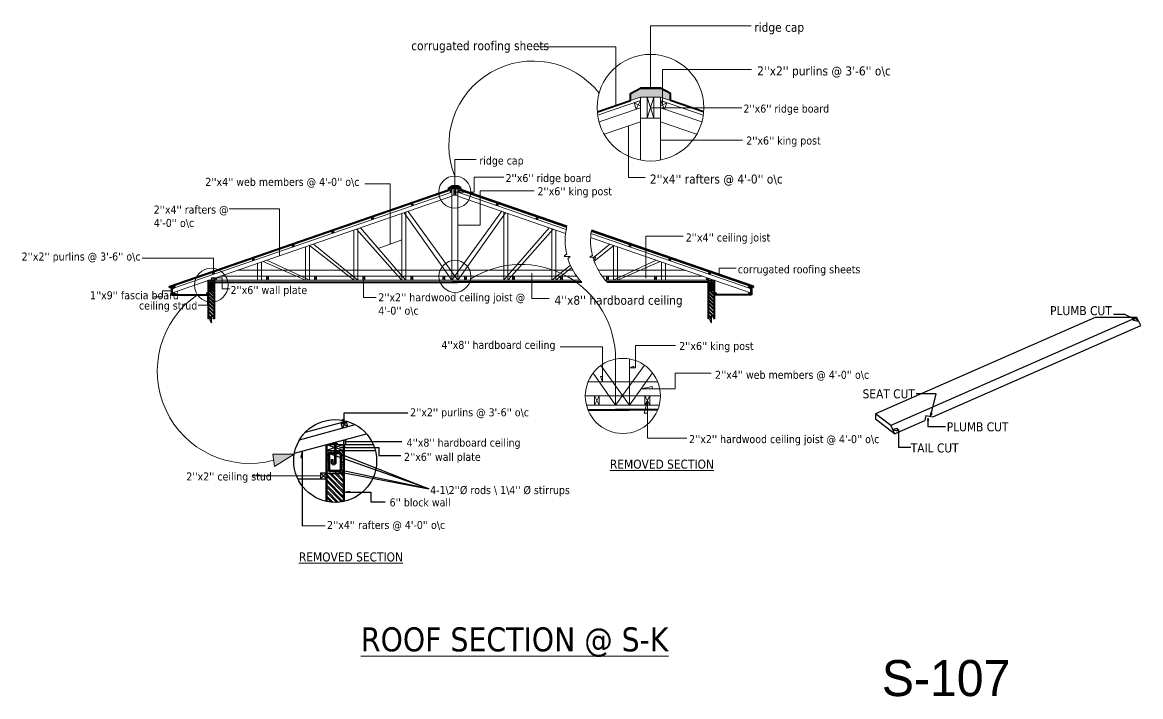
# Model space of a CAD drawing. Header units: inches. Extents: x 8351 to 42256, y 21052 to 33437.
# Drawn here: x 20090 to 21208, y 23811 to 24485 of the extents above; entities that cross this region are included whole.
import ezdxf

# ---------------------------------------------------------------- set-up
doc = ezdxf.new("R2010")
doc.units = ezdxf.units.IN
doc.header["$MEASUREMENT"] = 0
doc.layers.add('2', color=42, linetype='Continuous')
doc.layers.add('A-ANNO-WALL', color=7, linetype='Continuous')
doc.styles.add('Dr Joe DSc DD', font='tahoma.ttf')
doc.styles.get("Standard").update_dxf_attribs({"font": 'consolab.ttf', "height": 11})
doc.styles.add('Tahoma', font='tahoma.ttf')

msp = doc.modelspace()

# ---------------------------------------------------------------- hatches: boundary and pattern name
at = {"lineweight": 0}
h = msp.add_hatch(color=256, dxfattribs=at)
h.dxf.hatch_style = 1
h.set_gradient(color1=(255, 255, 255), one_color=1, tint=1)
h.paths.add_polyline_path([(20727.9, 24410.1), (20737.9, 24406.7), (20737.9, 24413.7), (20727.9, 24418.9), (20707.8, 24418.9), (20697.8, 24413.7), (20697.8, 24406.7), (20707.8, 24410.1)])
h = msp.add_hatch(color=256, dxfattribs=at)
h.dxf.hatch_style = 1
h.set_gradient(color1=(255, 255, 255), one_color=1, tint=1)
h.paths.add_polyline_path([(20525.3, 24318.4), (20528.3, 24317.3), (20528.3, 24319.5), (20525.3, 24321), (20519.3, 24321), (20516.3, 24319.5), (20516.3, 24317.3), (20519.3, 24318.4)])
h = msp.add_hatch(color=256, dxfattribs=at)
h.dxf.hatch_style = 1
h.set_gradient(color1=(255, 255, 255), one_color=1, tint=1)
h.paths.add_polyline_path([(20282.3, 24225), (20276.3, 24225), (20276.3, 24217), (20282.3, 24217)])
h = msp.add_hatch(color=256, dxfattribs=at)
h.dxf.hatch_style = 1
h.set_gradient(color1=(255, 255, 255), one_color=1, tint=1, name='SPHERICAL')
h.paths.add_polyline_path([(20781.9, 24225), (20775.9, 24225), (20775.9, 24217), (20781.9, 24217)])
h = msp.add_hatch()
h.set_pattern_fill('ANSI32', color=256, scale=7, angle=90)
h.set_pattern_definition([(135, (-38536.2522, 24349.3872), (-1.8561553, -1.8561553), []), (135, (-38536.2522, 24350.6247), (-1.8561553, -1.8561553), [])])
edge = h.paths.add_edge_path()
edge.add_line((20282.3, 24217), (20276.3, 24217))
edge.add_line((20276.3, 24217), (20276.3, 24188.6))
edge.add_line((20276.3, 24188.6), (20278, 24188.6))
edge.add_spline(control_points=[(20278, 24188.6), (20276.7, 24188.5), (20278, 24186.5), (20279.3, 24184.6)], knot_values=[0, 0, 0, 0, 4.219107, 4.219107, 4.219107, 4.219107], degree=3, periodic=0)
edge.add_line((20279.3, 24184.6), (20279.3, 24192.6))
edge.add_spline(control_points=[(20279.3, 24192.6), (20280.5, 24190.6), (20281.7, 24188.7), (20280.5, 24188.6)], knot_values=[0, 0, 0, 0, 4.161736, 4.161736, 4.161736, 4.161736], degree=3, periodic=0)
edge.add_line((20280.6, 24188.6), (20282.3, 24188.6))
edge.add_line((20282.3, 24188.6), (20282.3, 24217))
h = msp.add_hatch()
h.set_pattern_fill('ANSI32', color=256, scale=7, angle=90)
h.set_pattern_definition([(135, (-38522.6682, 24349.3872), (-1.8561553, -1.8561553), []), (135, (-38522.6682, 24350.6247), (-1.8561553, -1.8561553), [])])
edge = h.paths.add_edge_path()
edge.add_line((20781.9, 24217), (20775.9, 24217))
edge.add_line((20775.9, 24217), (20775.9, 24188.6))
edge.add_line((20775.9, 24188.6), (20777.6, 24188.6))
edge.add_spline(control_points=[(20777.6, 24188.6), (20776.5, 24188.4), (20777.7, 24186.5), (20778.9, 24184.6)], knot_values=[0, 0, 0, 0, 4.204315, 4.204315, 4.204315, 4.204315], degree=3, periodic=0)
edge.add_line((20778.9, 24184.6), (20778.9, 24192.6))
edge.add_spline(control_points=[(20778.9, 24192.6), (20780.3, 24190.7), (20781.7, 24188.8), (20780.8, 24188.6)], knot_values=[0, 0, 0, 0, 3.767658, 3.767658, 3.767658, 3.767658], degree=3, periodic=0)
edge.add_line((20780.9, 24188.6), (20781.9, 24188.6))
edge.add_line((20781.9, 24188.6), (20781.9, 24217))
h = msp.add_hatch(color=256, dxfattribs=at)
h.dxf.hatch_style = 1
h.set_gradient(color1=(255, 255, 255), one_color=1, tint=1)
h.paths.add_polyline_path([(20340.5, 24053.3), (20342, 24040.9), (20361.7, 24053.3)])
h = msp.add_hatch()
h.set_pattern_fill('AR-CONC', color=0, scale=0.291142, angle=240)
h.set_pattern_definition([(290, (-80913.8484, -30194.3201), (-1.202342386, -1.71712288), [0.218356248, -2.401918726]), (235, (-80913.8484, -30194.3201), (2.098529208, -0.745130177), [0.174685, -1.92153498]), (340.4514445, (-80913.9486, -30194.4632), (0.896186805, -2.46225304), [0.185574255, -2.04131681]), (286.1842, (-80913.344, -30194.6113), (-1.970925905, -2.44995263), [0.32753437, -3.60287809]), (336.6356355, (-80913.5083, -30194.8154), (1.095509255, -3.77465251), [0.27836154, -3.06197694]), (231.184164, (-80913.344, -30194.6113), (1.095509255, -3.77465251), [0.2620275, -2.88230247]), (261, (-80913.6157, -30194.7906), (-1.884070037, -0.918922356), [0.218356248, -2.401918726]), (206, (-80913.6157, -30194.7906), (1.474168723, -1.669092686), [0.174685, -1.92153498]), (311.4514447, (-80913.7727, -30194.8672), (-0.409901308, -2.58801502), [0.18557425, -2.04131681]), (277.5, (-80913.8484, -30194.32014), (0.821644301, -0.5152557345), [0, -1.898243648, 0, -1.950649147, 0, -1.928813523]), (247.5, (-80913.8484, -30194.3201), (0.611501703, -1.237441621), [0, -1.112161156, 0, -1.854572398, 0, -0.735132701]), (207.5, (-80913.52375, -30193.7579), (-0.83395873, -1.313125634), [0, -0.72785416, 0, -2.270904978, 0, -3.01331622]), (197.5, (-80913.3782, -30193.5057), (-0.596548183, -1.616146384), [0, -0.946210407, 0, -1.508113818, 0, -2.139891229])])
h.paths.add_polyline_path([(20411.5, 24057.1), (20403.5, 24057.1), (20403.5, 24054.2), (20408.5, 24054.2), (20408.5, 24036.7), (20396.9, 24036.7), (20396.9, 24054.2), (20402, 24054.2), (20402, 24057.1), (20394, 24057.1), (20394, 24033.8), (20411.5, 24033.8)])
h = msp.add_hatch(color=0)
h.dxf.hatch_style = 1
h.set_gradient(color1=(255, 255, 255), tint=1)
h.paths.add_polyline_path([(20397, 24053.5, 1), (20398.1, 24053.5, 1)])
h.paths.add_polyline_path([(20407.4, 24053.5, 1), (20408.5, 24053.5, 1)])
h.paths.add_polyline_path([(20407.3, 24037.3, 1), (20408.5, 24037.3, 1)])
h.paths.add_polyline_path([(20398.1, 24037.4, 1), (20397, 24037.4, 1)])
h = msp.add_hatch(color=0)
h.dxf.hatch_style = 1
h.set_gradient(color1=(255, 255, 255), tint=1)
h.paths.add_polyline_path([(20417.1, 24016.3), (20411.5, 24015.4), (20417.1, 24015.4)])
h.paths.add_polyline_path([(20411.5, 24053.8), (20407, 24053), (20411.5, 24053)])
h.paths.add_polyline_path([(20412.6, 24054), (20411.5, 24053.8), (20411.5, 24053), (20412.6, 24053)])
h = msp.add_hatch()
h.set_pattern_fill('ANSI32', color=256, scale=10.189958, angle=90)
h.set_pattern_definition([(135, (-80913.8484, -30194.32), (-2.70202071, -2.70202071), []), (135, (-80913.8484, -30192.5188), (-2.70202071, -2.70202071), [])])
h.paths.add_polyline_path([(20394, 24006, 0.106559), (20411.5, 24005.9), (20411.5, 24033.8), (20394, 24033.8), (20394, 24028.7)])
at = {"layer": 'A-ANNO-WALL'}
h = msp.add_hatch(color=7, dxfattribs=at)
h.dxf.hatch_style = 1
h.set_gradient(color1=(255, 255, 255), tint=1, name='SPHERICAL')
h.paths.add_polyline_path([(20411.9, 24085.8), (20411.1, 24085.6), (20411.9, 24082.8)])
h.paths.add_polyline_path([(20410.7, 24087.2), (20411.1, 24085.6), (20411.9, 24085.8), (20411.9, 24086.9, 0.007582)])
h.paths.add_polyline_path([(20411.9, 24088.2), (20410.4, 24088.2), (20410.7, 24087.2, -0.007582), (20411.9, 24086.9)])
h = msp.add_hatch(color=7, dxfattribs=at)
h.dxf.hatch_style = 1
h.set_gradient(color1=(255, 255, 255), tint=1, name='SPHERICAL')
h.paths.add_polyline_path([(20369.9, 24056.4), (20368.4, 24049.9), (20369.9, 24049.9)])

# ---------------------------------------------------------------- linework, layer by layer
at = {"lineweight": 0}
for p, q in [((20717.9, 24418.9), (20717.9, 24481.4)), ((20717.9, 24481.4), (20818.6, 24481.4)), ((20683.2, 24460.4), (20605.9, 24460.4)), ((20683.2, 24401.6), (20683.2, 24460.4)), ((20729.9, 24402.4), (20729.9, 24437.8)), ((20729.9, 24437.8), (20818.9, 24437.8)), ((20697.8, 24406.7), (20707.8, 24410.1)), ((20707.8, 24347.2), (20707.8, 24410.1)), ((20707.8, 24347.2), (20707.8, 24410.1)), ((20707.8, 24410.1), (20727.9, 24410.1)), ((20714.5, 24388.9), (20714.5, 24410.1)), ((20714.5, 24410.1), (20721.2, 24388.9)), ((20714.5, 24388.9), (20721.2, 24410.1)), ((20721.2, 24388.9), (20721.2, 24410.1)), ((20727.9, 24347.2), (20727.9, 24410.1)), ((20727.9, 24347.2), (20727.9, 24410.1)), ((20737.9, 24406.7), (20727.9, 24410.1)), ((20665.1, 24391.9), (20707.8, 24406.6)), ((20666.5, 24385.3), (20707.8, 24399.5)), ((20701.5, 24404.4), (20707.8, 24406.6)), ((20703.7, 24398.1), (20701.5, 24404.4)), ((20701.5, 24404.4), (20707.8, 24401.4)), ((20707.8, 24406.6), (20703.7, 24398.1)), ((20707.8, 24399.5), (20703.7, 24398.1)), ((20717.9, 24399.5), (20809.1, 24399.5)), ((20770.6, 24391.9), (20727.9, 24406.6)), ((20734.2, 24404.4), (20727.9, 24406.6)), ((20727.9, 24406.6), (20732, 24398.1)), ((20734.2, 24404.4), (20727.9, 24401.4)), ((20769.2, 24385.3), (20727.9, 24399.5)), ((20727.9, 24399.5), (20732, 24398.1)), ((20732, 24398.1), (20734.2, 24404.4)), ((20707.8, 24388.9), (20727.9, 24388.9)), ((20727.9, 24388.9), (20707.8, 24388.9)), ((20671.7, 24372.9), (20707.8, 24385.4)), ((20696, 24381.3), (20696, 24365.7)), ((20764, 24372.9), (20727.9, 24385.4)), ((20696, 24365.7), (20696, 24329.9)), ((20727.9, 24367.2), (20810, 24367.2)), ((20522.3, 24321), (20522.3, 24347.7)), ((20522.3, 24347.7), (20543.8, 24347.7)), ((20541.8, 24315.2), (20541.8, 24330.1)), ((20541.8, 24330.1), (20571.4, 24330.1)), ((20696, 24329.9), (20712.5, 24329.9)), ((20457.6, 24323.5), (20432.5, 24323.5)), ((20457.6, 24263.2), (20457.6, 24323.5)), ((20239.3, 24220.6), (20519.3, 24317.3)), ((20240.3, 24214.6), (20519.3, 24311)), ((20282.6, 24233.4), (20519.3, 24315.2)), ((20516.3, 24317.3), (20519.3, 24318.4)), ((20517.4, 24316.7), (20519.3, 24317.3)), ((20518.1, 24314.8), (20517.4, 24316.7)), ((20517.4, 24316.7), (20519.3, 24315.7)), ((20519.3, 24317.3), (20518.1, 24314.8)), ((20519.3, 24315.2), (20518.1, 24314.8)), ((20519.3, 24227), (20519.3, 24318.4)), ((20519.3, 24227), (20519.3, 24318.4)), ((20519.3, 24318.4), (20525.3, 24318.4)), ((20519.3, 24312), (20525.3, 24312)), ((20525.3, 24312), (20519.3, 24312)), ((20521.3, 24312), (20521.3, 24318.4)), ((20521.3, 24318.4), (20523.3, 24312)), ((20521.3, 24312), (20523.3, 24318.4)), ((20522.3, 24315.2), (20541.8, 24315.2)), ((20523.3, 24312), (20523.3, 24318.4)), ((20525.3, 24227), (20525.3, 24318.4)), ((20525.3, 24227), (20525.3, 24318.4)), ((20528.3, 24317.3), (20525.3, 24318.4)), ((20634.1, 24279.7), (20525.3, 24317.3)), ((20527.2, 24316.7), (20525.3, 24317.3)), ((20525.3, 24317.3), (20526.6, 24314.8)), ((20527.2, 24316.7), (20525.3, 24315.7)), ((20633.7, 24277.8), (20525.3, 24315.2)), ((20525.3, 24315.2), (20526.6, 24314.8)), ((20633.1, 24273.7), (20525.3, 24311)), ((20526.6, 24314.8), (20527.2, 24316.7)), ((20547.6, 24282), (20547.6, 24316.6)), ((20547.6, 24316.6), (20601.5, 24316.6)), ((20347.1, 24298.3), (20297, 24298.3)), ((20347.1, 24251.5), (20347.1, 24298.3)), ((20478.6, 24303.2), (20480.5, 24303.9)), ((20479.3, 24301.4), (20478.6, 24303.2)), ((20478.6, 24303.2), (20481.2, 24302)), ((20480.5, 24303.9), (20479.3, 24301.4)), ((20481.2, 24302), (20479.3, 24301.4)), ((20480.5, 24303.9), (20481.2, 24302)), ((20564.2, 24303.9), (20563.5, 24302)), ((20566.1, 24303.2), (20563.5, 24302)), ((20563.5, 24302), (20565.4, 24301.4)), ((20566.1, 24303.2), (20564.2, 24303.9)), ((20564.2, 24303.9), (20565.4, 24301.4)), ((20565.4, 24301.4), (20566.1, 24303.2)), ((20438.9, 24289.5), (20440.8, 24290.2)), ((20439.5, 24287.6), (20438.9, 24289.5)), ((20438.9, 24289.5), (20441.4, 24288.3)), ((20440.8, 24290.2), (20439.5, 24287.6)), ((20441.4, 24288.3), (20439.5, 24287.6)), ((20440.8, 24290.2), (20441.4, 24288.3)), ((20469.3, 24231), (20469.3, 24293.7)), ((20471.7, 24294.5), (20519.3, 24227)), ((20473.3, 24231), (20473.3, 24295.1)), ((20475.8, 24295.9), (20525.3, 24227)), ((20568.9, 24295.9), (20519.3, 24227)), ((20572.9, 24294.5), (20525.3, 24227)), ((20571.3, 24231), (20571.3, 24295.1)), ((20575.3, 24231), (20575.3, 24293.7)), ((20603.9, 24290.2), (20603.2, 24288.3)), ((20605.8, 24289.5), (20603.2, 24288.3)), ((20603.2, 24288.3), (20605.1, 24287.6)), ((20605.8, 24289.5), (20603.9, 24290.2)), ((20603.9, 24290.2), (20605.1, 24287.6)), ((20605.1, 24287.6), (20605.8, 24289.5)), ((20399.2, 24275.8), (20401.1, 24276.5)), ((20399.8, 24273.9), (20399.2, 24275.8)), ((20399.2, 24275.8), (20401.7, 24274.6)), ((20401.1, 24276.5), (20399.8, 24273.9)), ((20401.7, 24274.6), (20399.8, 24273.9)), ((20401.1, 24276.5), (20401.7, 24274.6)), ((20421.3, 24231), (20421.3, 24277.1)), ((20424.2, 24278.1), (20465.8, 24231)), ((20425.3, 24231), (20425.3, 24278.5)), ((20428.1, 24279.5), (20469.9, 24231)), ((20525.3, 24282), (20547.6, 24282)), ((20616.5, 24279.5), (20574.8, 24231)), ((20620.5, 24278.1), (20578.9, 24231)), ((20619.3, 24231), (20619.3, 24278.5)), ((20623.3, 24231), (20623.3, 24277.1)), ((20658.4, 24273.9), (20659.1, 24275.8)), ((20817.9, 24218.8), (20658.4, 24273.9)), ((20818.9, 24220.6), (20658.7, 24275.9)), ((20659.1, 24275.8), (20658.7, 24275.9)), ((20659.1, 24275.8), (20658.7, 24275.6)), ((20359.5, 24262.1), (20361.4, 24262.7)), ((20361.4, 24262.7), (20360.1, 24260.2)), ((20361.4, 24262.7), (20362, 24260.8)), ((20381, 24263.2), (20420.4, 24231)), ((20469.3, 24267.5), (20445.8, 24258.9)), ((20817.9, 24214.6), (20658.1, 24269.8)), ((20677.3, 24263.2), (20660.5, 24249.5)), ((20696.9, 24262.8), (20696.3, 24260.9)), ((20698.8, 24262.1), (20696.9, 24262.8)), ((20696.9, 24262.8), (20698.1, 24260.2)), ((20713.1, 24229.1), (20713.1, 24271.2)), ((20713.1, 24271.2), (20750.7, 24271.2)), ((20360.1, 24260.2), (20359.5, 24262.1)), ((20359.5, 24262.1), (20362, 24260.8)), ((20362, 24260.8), (20360.1, 24260.2)), ((20373.3, 24231), (20373.3, 24260.5)), ((20377.1, 24261.8), (20416.3, 24231)), ((20377.3, 24231), (20377.3, 24261.9)), ((20681.2, 24261.8), (20661.5, 24246.3)), ((20680.9, 24231), (20680.9, 24261.9)), ((20684.9, 24231), (20684.9, 24260.5)), ((20698.8, 24262.1), (20696.3, 24260.9)), ((20696.3, 24260.9), (20698.1, 24260.2)), ((20698.1, 24260.2), (20698.8, 24262.1)), ((20281.3, 24249.3), (20209.8, 24249.3)), ((20281.3, 24234), (20281.3, 24249.3)), ((20319.8, 24248.4), (20321.7, 24249)), ((20320.4, 24246.5), (20319.8, 24248.4)), ((20319.8, 24248.4), (20322.3, 24247.1)), ((20321.7, 24249), (20320.4, 24246.5)), ((20322.3, 24247.1), (20320.4, 24246.5)), ((20321.7, 24249), (20322.3, 24247.1)), ((20325.3, 24227), (20325.3, 24243.9)), ((20329.3, 24227), (20329.3, 24245.3)), ((20330.7, 24245.8), (20364.3, 24231)), ((20334.5, 24247.1), (20368.8, 24231)), ((20637.9, 24242.1), (20624.2, 24231)), ((20637.8, 24250.9), (20631.6, 24250.9)), ((20663.4, 24250.1), (20657.2, 24250.1)), ((20723.7, 24247.1), (20689.4, 24231)), ((20727.5, 24245.8), (20694, 24231)), ((20728.9, 24227), (20728.9, 24245.3)), ((20732.9, 24227), (20732.9, 24243.9)), ((20736.6, 24249), (20736, 24247.1)), ((20738.5, 24248.4), (20736, 24247.1)), ((20736, 24247.1), (20737.8, 24246.5)), ((20738.5, 24248.4), (20736.6, 24249)), ((20736.6, 24249), (20737.8, 24246.5)), ((20737.8, 24246.5), (20738.5, 24248.4)), ((20240.3, 24218.8), (20282.6, 24233.4)), ((20279.3, 24226), (20279.3, 24229.5)), ((20279.3, 24229.5), (20289.8, 24229.5)), ((20280, 24234.6), (20281.9, 24235.3)), ((20280.7, 24232.7), (20280, 24234.6)), ((20280, 24234.6), (20282.6, 24233.4)), ((20281.3, 24234), (20280.7, 24232.7)), ((20281.9, 24235.3), (20281.3, 24234)), ((20281.9, 24235.3), (20282.6, 24233.4)), ((20283.6, 24229.5), (20282.3, 24227)), ((20283.2, 24229.4), (20284.3, 24227)), ((20284.3, 24227), (20284.3, 24229.8)), ((20287.9, 24231), (20525.3, 24231)), ((20289.8, 24229.5), (20289.8, 24218.4)), ((20305.3, 24237), (20525.3, 24237)), ((20334.3, 24227), (20334.3, 24231)), ((20334.3, 24231), (20336.3, 24227)), ((20336.3, 24231), (20334.3, 24227)), ((20336.3, 24227), (20336.3, 24231)), ((20364.3, 24231), (20373.3, 24227)), ((20368.8, 24231), (20377.3, 24227)), ((20373.3, 24227), (20373.3, 24231)), ((20377.3, 24227), (20377.3, 24231)), ((20382.3, 24227), (20382.3, 24231)), ((20382.3, 24231), (20384.3, 24227)), ((20384.3, 24231), (20382.3, 24227)), ((20384.3, 24227), (20384.3, 24231)), ((20416.3, 24231), (20421.3, 24227)), ((20420.4, 24231), (20425.3, 24227)), ((20421.3, 24227), (20421.3, 24231)), ((20425.3, 24227), (20425.3, 24231)), ((20430.3, 24227), (20430.3, 24231)), ((20430.3, 24231), (20432.3, 24227)), ((20432.3, 24231), (20430.3, 24227)), ((20432.3, 24227), (20432.3, 24231)), ((20465.8, 24231), (20469.3, 24227)), ((20469.3, 24227), (20469.3, 24231)), ((20469.9, 24231), (20473.3, 24227)), ((20473.3, 24227), (20473.3, 24231)), ((20478.3, 24227), (20478.3, 24231)), ((20478.3, 24231), (20480.3, 24227)), ((20480.3, 24231), (20478.3, 24227)), ((20480.3, 24227), (20480.3, 24231)), ((20510.3, 24227), (20510.3, 24231)), ((20510.3, 24231), (20512.3, 24227)), ((20512.3, 24231), (20510.3, 24227)), ((20512.3, 24227), (20512.3, 24231)), ((20640.4, 24237), (20519.3, 24237)), ((20644.3, 24231), (20519.3, 24231)), ((20531.9, 24227), (20531.9, 24231)), ((20531.9, 24231), (20533.9, 24227)), ((20533.9, 24231), (20531.9, 24227)), ((20533.9, 24227), (20533.9, 24231)), ((20571.3, 24227), (20571.3, 24231)), ((20574.8, 24231), (20571.3, 24227)), ((20575.3, 24227), (20575.3, 24231)), ((20578.9, 24231), (20575.3, 24227)), ((20579.9, 24227), (20579.9, 24231)), ((20579.9, 24231), (20581.9, 24227)), ((20579.9, 24227), (20581.8, 24231)), ((20581.9, 24227), (20581.9, 24231)), ((20599.5, 24234.1), (20599.5, 24208.9)), ((20619.3, 24227), (20619.3, 24231)), ((20624.2, 24231), (20619.3, 24227)), ((20623.3, 24227), (20623.3, 24231)), ((20628.4, 24231), (20623.3, 24227)), ((20627.9, 24227), (20627.9, 24231)), ((20627.9, 24231), (20629.9, 24227)), ((20627.9, 24227), (20629.9, 24231)), ((20639.1, 24239.4), (20628.4, 24231)), ((20629.9, 24227), (20629.9, 24231)), ((20753, 24237), (20665.8, 24237)), ((20770.3, 24231), (20669.7, 24231)), ((20673.9, 24227), (20673.9, 24231)), ((20673.9, 24231), (20675.9, 24227)), ((20673.9, 24227), (20675.9, 24231)), ((20675.9, 24227), (20675.9, 24231)), ((20680.9, 24227), (20680.9, 24231)), ((20689.4, 24231), (20680.9, 24227)), ((20684.9, 24227), (20684.9, 24231)), ((20694, 24231), (20684.9, 24227)), ((20721.9, 24227), (20721.9, 24231)), ((20721.9, 24231), (20723.9, 24227)), ((20721.9, 24227), (20723.9, 24231)), ((20723.9, 24227), (20723.9, 24231)), ((20773.9, 24227), (20773.9, 24229.8)), ((20775.1, 24229.4), (20773.9, 24227)), ((20774.7, 24229.5), (20775.9, 24227)), ((20776.3, 24235.3), (20775.7, 24233.4)), ((20778.2, 24234.6), (20775.7, 24233.4)), ((20775.7, 24233.4), (20777.6, 24232.7)), ((20776.3, 24235.3), (20777.6, 24232.7)), ((20778.2, 24234.6), (20776.3, 24235.3)), ((20777.6, 24232.7), (20778.2, 24234.6)), ((20786.5, 24232.8), (20786.5, 24239)), ((20786.5, 24239), (20803.5, 24239)), ((20240.3, 24220.9), (20239.3, 24212.6)), ((20239.3, 24220.6), (20240.3, 24212.6)), ((20240.3, 24220.9), (20242.2, 24221.6)), ((20240.3, 24214.6), (20240.3, 24220.9)), ((20241, 24219), (20240.3, 24220.9)), ((20240.3, 24220.9), (20242.9, 24219.7)), ((20242.2, 24221.6), (20241, 24219)), ((20242.9, 24219.7), (20241, 24219)), ((20242.2, 24221.6), (20242.9, 24219.7)), ((20276.3, 24227), (20525.3, 24227)), ((20282.3, 24227), (20276.3, 24225)), ((20276.3, 24227), (20282.3, 24225)), ((20276.3, 24225), (20282.3, 24225)), ((20289.8, 24218.4), (20297.5, 24218.4)), ((20431.2, 24227), (20431.2, 24209.9)), ((20647.6, 24227), (20519.3, 24227)), ((20781.9, 24227), (20672.9, 24227)), ((20775.9, 24227), (20781.9, 24225)), ((20781.9, 24227), (20775.9, 24225)), ((20781.9, 24225), (20775.9, 24225)), ((20816, 24221.6), (20815.4, 24219.7)), ((20817.9, 24220.9), (20815.4, 24219.7)), ((20815.4, 24219.7), (20817.3, 24219)), ((20817.9, 24220.9), (20816, 24221.6)), ((20816, 24221.6), (20817.3, 24219)), ((20817.3, 24219), (20817.9, 24220.9)), ((20817.9, 24214.6), (20817.9, 24220.9)), ((20817.9, 24220.9), (20818.9, 24212.6)), ((20818.9, 24220.6), (20817.9, 24212.6)), ((20230.1, 24210.4), (20221.6, 24210.4)), ((20239.3, 24216.6), (20230.1, 24216.6)), ((20230.1, 24216.6), (20230.1, 24210.4)), ((20240.3, 24214.6), (20242.3, 24212.6)), ((20242.3, 24214.6), (20240.3, 24212.6)), ((20274.3, 24214.6), (20276.3, 24212.6)), ((20276.3, 24214.6), (20274.3, 24212.6)), ((20275.3, 24213.6), (20275.3, 24202.3)), ((20276.3, 24217), (20282.3, 24217)), ((20431.2, 24209.9), (20443.6, 24209.9)), ((20599.5, 24208.9), (20616.7, 24208.9)), ((20781.9, 24217), (20775.9, 24217)), ((20783.9, 24214.6), (20781.9, 24212.6)), ((20781.9, 24214.6), (20783.9, 24212.6)), ((20817.9, 24214.6), (20815.9, 24212.6)), ((20815.9, 24214.6), (20817.9, 24212.6)), ((20275.3, 24202.3), (20265.9, 24202.3)), ((20276.3, 24188.6), (20278, 24188.6)), ((20279.3, 24184.6), (20279.3, 24192.6)), ((20280.5, 24188.6), (20282.3, 24188.6)), ((20777.6, 24188.6), (20775.9, 24188.6)), ((20778.9, 24192.6), (20778.9, 24184.6)), ((20781.9, 24188.6), (20780.8, 24188.6)), ((20669.8, 24160.4), (20627.6, 24160.4)), ((20669.8, 24125.5), (20669.8, 24160.4)), ((20702.9, 24139.4), (20702.9, 24161.9)), ((20702.9, 24161.9), (20743, 24161.9)), ((20668.4, 24141.9), (20697, 24102.1)), ((20683, 24102.1), (20683, 24148.2)), ((20683, 24102.1), (20683, 24148.2)), ((20711.8, 24142.1), (20683, 24102.1)), ((20697, 24102.1), (20697, 24148.3)), ((20697, 24102.1), (20697, 24148.3)), ((20697, 24139.4), (20701.2, 24141.1)), ((20701.2, 24141.1), (20701.2, 24139.4)), ((20660.5, 24134.1), (20683, 24102.1)), ((20669.8, 24125.5), (20668.1, 24130.8)), ((20668.1, 24130.8), (20669.8, 24130.8)), ((20697, 24139.4), (20702.9, 24139.4)), ((20719.9, 24134.5), (20697, 24102.1)), ((20742.6, 24118.7), (20742.6, 24134.1)), ((20742.6, 24134.1), (20778.6, 24134.1)), ((20655.6, 24125.5), (20697, 24125.5)), ((20725.1, 24125.5), (20683, 24125.5)), ((20708.7, 24118.7), (20719.5, 24120.9)), ((20708.7, 24118.7), (20742.6, 24118.7)), ((20719.5, 24120.9), (20719.5, 24118.7)), ((20652.9, 24111.5), (20697, 24111.5)), ((20662, 24102.1), (20662, 24111.5)), ((20662, 24111.5), (20666.7, 24102.1)), ((20666.7, 24111.5), (20662, 24102.1)), ((20666.7, 24102.1), (20666.7, 24111.5)), ((20727.8, 24111.5), (20683, 24111.5)), ((20714.8, 24106.8), (20711.6, 24094.3)), ((20712.4, 24102.1), (20712.4, 24111.5)), ((20712.4, 24111.5), (20717.1, 24102.1)), ((20717.1, 24111.5), (20712.4, 24102.1)), ((20714.8, 24106.8), (20714.8, 24069.3)), ((20717.1, 24102.1), (20717.1, 24111.5)), ((20654, 24102.1), (20697, 24102.1)), ((20726.6, 24102.1), (20683, 24102.1)), ((20711.6, 24094.3), (20714.8, 24094.3)), ((20412, 24067.8), (20411.5, 24062.9)), ((20412.9, 24068), (20413.5, 24062.9)), ((20714.8, 24069.3), (20754.2, 24069.3)), ((20342, 24040.9), (20340.5, 24053.3)), ((20340.5, 24053.3), (20361.7, 24053.3)), ((20342, 24040.9), (20361.7, 24053.3)), ((20388.2, 24031.7), (20320.6, 24031.7)), ((20369.9, 23981.8), (20392.7, 23981.8))]:
    msp.add_line(p, q, dxfattribs=at)
at = {"color": 0, "lineweight": 40}
for p, q in [((20697.8, 24413.7), (20707.8, 24418.9)), ((20697.8, 24406.7), (20697.8, 24413.7)), ((20707.8, 24418.9), (20727.9, 24418.9)), ((20727.9, 24418.9), (20707.8, 24418.9)), ((20737.9, 24413.7), (20727.9, 24418.9)), ((20737.9, 24406.7), (20737.9, 24413.7)), ((20664.8, 24395.3), (20697.8, 24406.7)), ((20770.9, 24395.3), (20737.9, 24406.7)), ((20516.3, 24319.5), (20519.3, 24321)), ((20516.3, 24317.3), (20516.3, 24319.5)), ((20519.3, 24321), (20525.3, 24321)), ((20525.3, 24321), (20519.3, 24321)), ((20528.3, 24319.5), (20525.3, 24321)), ((20528.3, 24317.3), (20528.3, 24319.5)), ((20237.3, 24220.9), (20516.3, 24317.3)), ((20634.4, 24280.7), (20528.3, 24317.3)), ((20820.9, 24220.9), (20658.9, 24276.9)), ((20282.3, 24188.6), (20282.3, 24229.1)), ((20775.9, 24188.6), (20775.9, 24229.1)), ((20237.3, 24219.9), (20237.3, 24220.9)), ((20237.3, 24219.9), (20239.3, 24220.6)), ((20239.3, 24220.6), (20239.3, 24212.6)), ((20276.3, 24188.6), (20276.3, 24227)), ((20282.3, 24225), (20525.3, 24225)), ((20649.4, 24225), (20519.3, 24225)), ((20775.9, 24225), (20674.8, 24225)), ((20781.9, 24188.6), (20781.9, 24227)), ((20820.9, 24219.9), (20818.9, 24220.6)), ((20818.9, 24220.6), (20818.9, 24212.6)), ((20820.9, 24219.9), (20820.9, 24220.9)), ((20239.3, 24212.6), (20276.3, 24212.6)), ((20818.9, 24212.6), (20781.9, 24212.6)), ((20655.6, 24097.5), (20697, 24097.5)), ((20725.1, 24097.5), (20683, 24097.5))]:
    msp.add_line(p, q, dxfattribs=at)
at = {"color": 0}
for p, q in [((20373, 24075.3), (20413.9, 24086.4)), ((20408.3, 24084.9), (20415.5, 24080.8)), ((20413.9, 24086.4), (20409.8, 24079.3)), ((20411.9, 24082.8), (20410.4, 24088.2)), ((20410.4, 24088.2), (20411.9, 24088.2)), ((20411.9, 24082.8), (20411.9, 24094.7)), ((20411.9, 24094.7), (20475.3, 24094.7)), ((20362.1, 24054.3), (20434, 24073.7)), ((20367.2, 24067.7), (20422.8, 24082.8)), ((20394, 24062.9), (20440.8, 24062.9)), ((20411.5, 24062.9), (20394, 24057.1)), ((20394, 24062.9), (20411.5, 24057.1)), ((20402, 24064.6), (20403.5, 24064.6)), ((20402, 24064.6), (20402, 24044.4)), ((20403.5, 24064.6), (20403.5, 24043.9)), ((20411.5, 24062.9), (20411.5, 24067.6)), ((20413.5, 24062.9), (20413.5, 24068.2)), ((20413.5, 24066.1), (20469.3, 24066.1)), ((20369.9, 24056.4), (20368.4, 24049.9)), ((20369.9, 24056.4), (20369.9, 23981.8)), ((20394, 24057.1), (20442.9, 24057.1)), ((20496.3, 24018.8), (20397.6, 24053.5)), ((20407, 24059.9), (20412.6, 24060.8)), ((20407, 24059.9), (20446.3, 24059.9)), ((20407.9, 24053.5), (20496.3, 24018.8)), ((20412.6, 24060.8), (20412.6, 24059.9)), ((20446.3, 24059.9), (20446.3, 24052)), ((20446.3, 24052), (20468.5, 24052)), ((20368.4, 24049.9), (20369.9, 24049.9)), ((20399.1, 24047.8), (20400.5, 24047.8)), ((20399.1, 24043.9), (20399.1, 24047.8)), ((20400.5, 24047.8), (20400.5, 24044.4)), ((20400.5, 24044.4), (20400.5, 24047.8)), ((20365.3, 24028.7), (20394, 24028.7)), ((20388.2, 24034.6), (20388.2, 24028.7)), ((20388.2, 24034.6), (20394, 24034.6)), ((20388.2, 24034.6), (20394, 24028.7)), ((20388.2, 24028.7), (20394, 24034.6)), ((20388.2, 24028.7), (20394, 24028.7)), ((20394, 24034.6), (20394, 24028.7)), ((20394, 24033.8), (20411.5, 24033.8)), ((20394, 24033.8), (20411.5, 24033.8)), ((20397.5, 24037.4), (20496.3, 24018.8)), ((20496.3, 24018.8), (20407.9, 24037.3)), ((20411.5, 24015.4), (20417.1, 24016.3)), ((20411.5, 24015.4), (20438.5, 24015.4)), ((20417.1, 24016.3), (20417.1, 24015.4)), ((20438.5, 24015.4), (20438.5, 24005.8)), ((20438.5, 24005.8), (20452.8, 24005.8))]:
    msp.add_line(p, q, dxfattribs=at)
at = {"color": 0, "lineweight": 50}
for p, q in [((20394, 24006), (20394, 24062.9)), ((20411.5, 24005.9), (20411.5, 24062.9)), ((20396.9, 24054.2), (20408.5, 24054.2)), ((20396.9, 24036.7), (20396.9, 24054.2)), ((20408.5, 24036.7), (20408.5, 24054.2)), ((20396.9, 24036.7), (20408.5, 24036.7))]:
    msp.add_line(p, q, dxfattribs=at)
at = {"lineweight": 0}
for points in [[(20240.3, 24214.6), (20242.3, 24214.6), (20242.3, 24212.6), (20240.3, 24212.6)], [(20274.3, 24214.6), (20276.3, 24214.6), (20276.3, 24212.6), (20274.3, 24212.6)], [(20783.9, 24214.6), (20781.9, 24214.6), (20781.9, 24212.6), (20783.9, 24212.6)], [(20817.9, 24214.6), (20815.9, 24214.6), (20815.9, 24212.6), (20817.9, 24212.6)]]:
    msp.add_lwpolyline(points, close=True, dxfattribs=at)
at = {"color": 0}
msp.add_lwpolyline([(20413.9, 24086.4), (20408.3, 24084.9), (20409.8, 24079.3), (20415.5, 24080.8), (20413.9, 24086.4)], dxfattribs=at)
msp.add_lwpolyline([(20400.4, 24064), (20405, 24064), (20405, 24063.4), (20400.4, 24063.4)], close=True, dxfattribs=at)
at = {"lineweight": 0}
for centre, radius in [((20717.9, 24399.5), 53.3), ((20522.3, 24315.2), 16), ((20522.5, 24231), 16), ((20279, 24222.2), 16.9), ((20690.3, 24111.5), 37.5)]:
    msp.add_circle(centre, radius, dxfattribs=at)
at = {"color": 0}
for centre, radius in [((20402.8, 24046.5), 41.4), ((20397.5, 24053.5), 0.572), ((20407.9, 24053.5), 0.572), ((20397.5, 24037.4), 0.572), ((20407.9, 24037.3), 0.572)]:
    msp.add_circle(centre, radius, dxfattribs=at)
at = {"lineweight": 0}
for centre, radius, start, end in [((20600.5, 24362), 84.1, 38.2089, 201.5234), ((20692.4, 24266.5), 59.8, 166.2853, 193.2836), ((20717.8, 24266.5), 59.8, 169.9916, 194.411), ((20588.5, 24148.4), 94.5, 359.8935, 122.0571), ((20692.4, 24266.5), 59.8, 197.1853, 224.0054), ((20717.8, 24266.5), 59.8, 196.5999, 224.0054), ((20317.4, 24136.4), 92.4, 124.4654, 284.947)]:
    msp.add_arc(centre, radius, start, end, dxfattribs=at)
at = {"color": 0}
for radius, start, end in [(2.5, 209.1161, 330.8839), (1.04, 225.7823, 314.2177)]:
    msp.add_arc((20401.3, 24045.1), radius, start, end, dxfattribs=at)
at = {"lineweight": 0}
for points in [[(20631.6, 24250.9), (20632.8, 24252.3), (20633.9, 24253.6), (20634.2, 24252.8)], [(20657.2, 24250.1), (20658.3, 24251.2), (20659.5, 24252.4), (20659.9, 24251.7)], [(20637.8, 24250.9), (20636.7, 24249.8), (20635.6, 24248.6), (20635.3, 24248.9)], [(20663.4, 24250.1), (20662.3, 24248.6), (20661.2, 24247.1), (20661, 24247.8)], [(20279.3, 24184.6), (20278, 24186.5), (20276.7, 24188.5), (20278, 24188.6)], [(20279.3, 24192.6), (20280.5, 24190.6), (20281.7, 24188.7), (20280.5, 24188.6)], [(20778.9, 24184.6), (20777.7, 24186.5), (20776.5, 24188.4), (20777.6, 24188.6)], [(20778.9, 24192.6), (20780.3, 24190.7), (20781.7, 24188.8), (20780.8, 24188.6)]]:
    msp.add_open_spline(points, degree=3, dxfattribs=at)
at = {"layer": 'A-ANNO-WALL', "color": 7}
for p, q in [((21162.2, 24190), (20942.8, 24093.7)), ((21202.3, 24189.1), (20958.1, 24082)), ((21204.1, 24190), (21162.2, 24190)), ((21191.8, 24192.8), (21180.7, 24192.8)), ((21201.4, 24188.1), (21191.8, 24192.8)), ((21200.2, 24186.7), (21202.4, 24189.3)), ((21205.9, 24185.8), (21200.2, 24186.7)), ((21205.9, 24185.8), (21202.4, 24189.3)), ((21204.1, 24190), (21202.5, 24189.2)), ((21207.8, 24181.7), (21204.1, 24190)), ((21000.2, 24090.6), (21207.8, 24181.7)), ((21003.5, 24113.7), (20983.5, 24113.7)), ((20998.8, 24094.6), (21003.5, 24113.7)), ((20958.1, 24082), (20942.8, 24093.7)), ((20942.8, 24093.7), (20942.8, 24088.2)), ((20961.8, 24073.7), (20942.8, 24088.2)), ((20961.8, 24073.7), (20992, 24087)), ((20993.1, 24091.9), (20992, 24087)), ((20993.1, 24091.9), (21000.2, 24090.6)), ((20995.2, 24089.4), (20994.6, 24087)), ((20994.6, 24087), (20995.8, 24087)), ((20995.2, 24089.4), (20995.8, 24087)), ((20995.2, 24087), (20995.2, 24081)), ((20997.9, 24091), (20998.1, 24094.7)), ((20997.9, 24091), (20999.5, 24094.4)), ((20998.1, 24094.7), (20999.5, 24094.4)), ((20958.1, 24082), (20961.8, 24073.7)), ((20959.9, 24077.8), (20964.6, 24079.1)), ((20959.9, 24077.8), (20964.6, 24076.6)), ((20964.6, 24079.1), (20964.6, 24076.6)), ((20964.6, 24077.8), (20965.7, 24077.8)), ((20965.7, 24077.8), (20965.7, 24060.2)), ((20995.2, 24081), (21012.7, 24081)), ((20965.7, 24060.2), (20978, 24060.2))]:
    msp.add_line(p, q, dxfattribs=at)
msp.add_lwpolyline([(20240.3, 24220.9), (20242.2, 24221.6), (20242.9, 24219.7), (20241, 24219), (20240.3, 24220.9)], dxfattribs=at)

# ---------------------------------------------------------------- texts
at = {"lineweight": 0, "attachment_point": 1, "style": 'Tahoma'}
for s, width, insert, char_height in [('ridge cap', 81.295, (20821.7, 24484.4), 9), ("2''x2'' purlins @ 3'-6'' o\\\\c", 153.296, (20824.5, 24440.8), 9), ("2''x6'' ridge board ", 173.784, (20810.8, 24402.6), 8), ("2''x6'' king post", 166.413, (20813.6, 24370.7), 8), ('ridge cap', 51.223, (20546.9, 24350.7), 8), ("2''x4'' web members @ 4'-0'' o\\\\c", 169.162, (20273, 24329.4), 8), ("2''x6'' ridge board ", 127.057, (20573.1, 24333.2), 8), ("2''x4'' rafters @ 4'-0'' o\\\\c", 156.663, (20717.3, 24332.7), 9), ("2''x6'' king post", 92.278, (20605, 24320), 8), ("2''x4'' rafters @ 4'-0'' o\\\\c", 79.855, (20221.5, 24301.7), 8), ("2''x4'' ceiling joist", 84.472, (20753.2, 24273.8), 8), ("2''x2'' purlins @ 3'-6'' o\\\\c", 153.296, (20089.5, 24254.8), 8), ('corrugated roofing sheets', 156.765, (20805.2, 24242), 8), ("2''x6'' wall plate", 91.697, (20298.2, 24221.3), 8), ("1''x9'' fascia board ", 86.497, (20157.7, 24216.1), 8), ("2''x2'' hardwood ceiling joist @ 4'-0'' o\\\\c", 169.198, (20445.9, 24214), 8), (" 4''x8'' hardboard ceiling ", 181.814, (20618.6, 24211.6), 9), ('ceiling strud', 112.308, (20206.7, 24205.8), 8), ('PLUMB CUT ', 72.973, (21117.3, 24201.2), 9), (" 4''x8'' hardboard ceiling ", 119.748, (20506.1, 24166.5), 8), ("2''x6'' king post", 105.636, (20746.6, 24165.4), 8), ("2''x4'' web members @ 4'-0'' o\\\\c", 161.994, (20782.4, 24136.6), 8), ('SEAT CUT ', 78.025, (20929.9, 24118.1), 9), ("2''x2'' purlins @ 3'-6'' o\\\\c", 168.308, (20477.7, 24099.1), 8), ('PLUMB CUT ', 94.342, (21014, 24085.1), 9), ("2''x2'' hardwood ceiling joist @ 4'-0'' o\\\\c", 194.178, (20756.5, 24072.3), 8), (" 4''x8'' hardboard ceiling ", 119.748, (20471.2, 24068.8), 8), ('TAIL CUT', 70.31, (20978, 24064), 9), ("2''x6'' wall plate ", 132.502, (20471.6, 24054.6), 8), ("2''x2'' ceiling stud", 112.308, (20254.1, 24035), 8), ("4-1\\\\2''%%C rods \\\\ 1\\\\4'' %%C stirrups", 179.108, (20497.7, 24021.4), 8), ("6'' block wall", 78.573, (20457.2, 24009.1), 8), ("2''x4'' rafters @ 4'-0'' o\\\\c", 125.726, (20394.7, 23986.5), 8), ('{\\LROOF SECTION @ S-K}', 566.826, (20428.5, 23880.2), 24)]:
    msp.add_mtext_dynamic_manual_height_columns(s, width=width, gutter_width=1, heights=[0], dxfattribs=dict(at, insert=insert, char_height=char_height))
at = {"lineweight": 0, "char_height": 9, "attachment_point": 1}
for s, width, insert in [('{\\fTahoma|b0|i0|c0|p34;corrugated roofing sheets}', 231.125, (20478.8, 24466)), ('{\\fTahoma|b0|i0|c0|p34;\\LREMOVED SECTION}', 160.542, (20677.4, 24047.8)), ('{\\fTahoma|b0|i0|c0|p34;\\LREMOVED SECTION}', 160.542, (20366.6, 23955.1))]:
    msp.add_mtext_dynamic_manual_height_columns(s, width=width, gutter_width=1, heights=[0], dxfattribs=dict(at, insert=insert))
at = {"layer": '2', "color": 7, "insert": (20949.1, 23847.5), "char_height": 36, "attachment_point": 1, "style": 'Dr Joe DSc DD'}
msp.add_mtext_dynamic_manual_height_columns('{\\fAlgerian|b0|i0|c0|p82;S-107}', width=197.673, gutter_width=1, heights=[0], dxfattribs=at)

doc.saveas('drawing.dxf')
